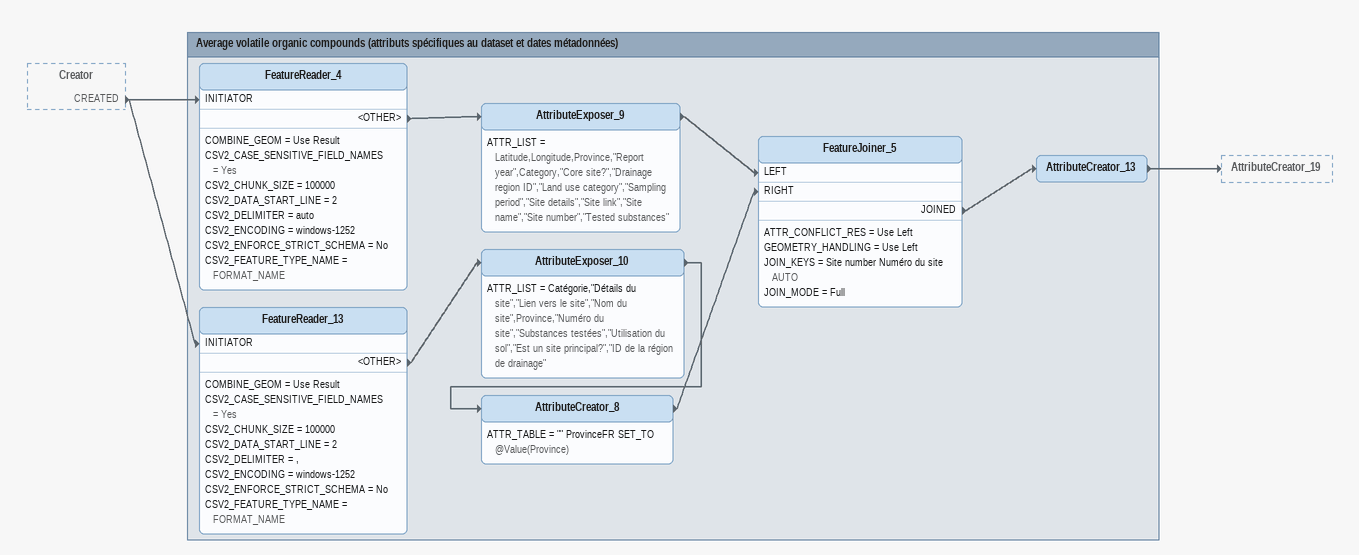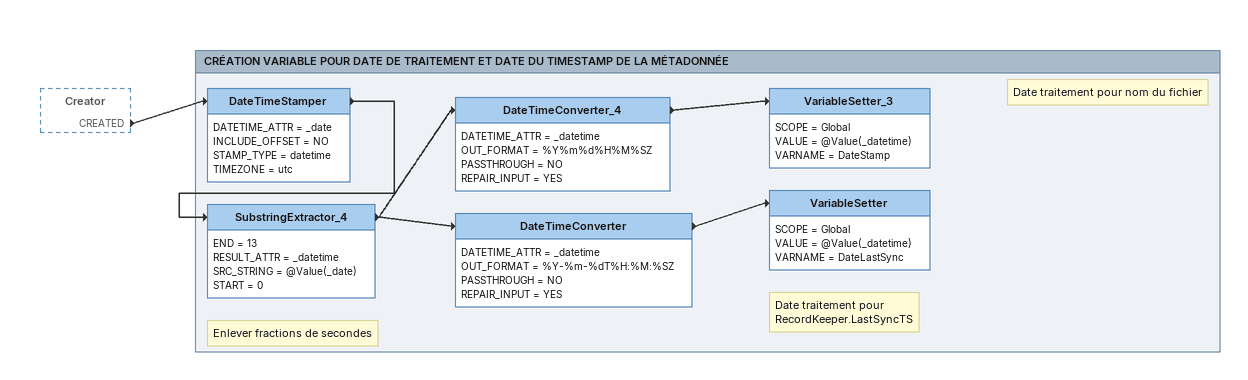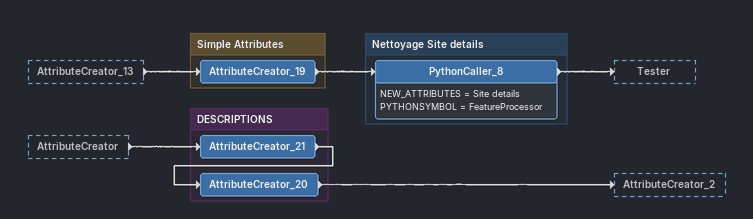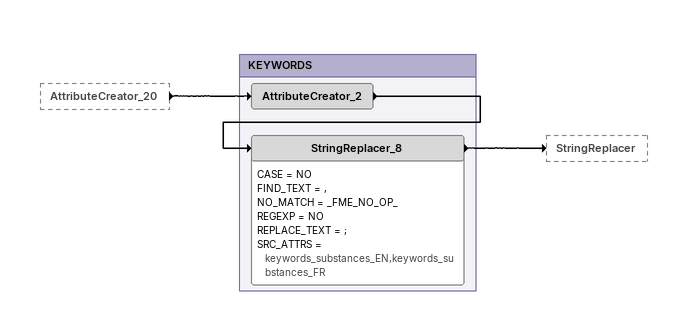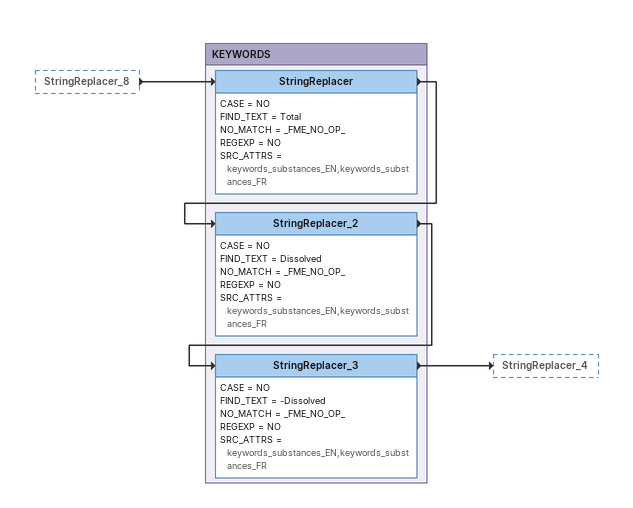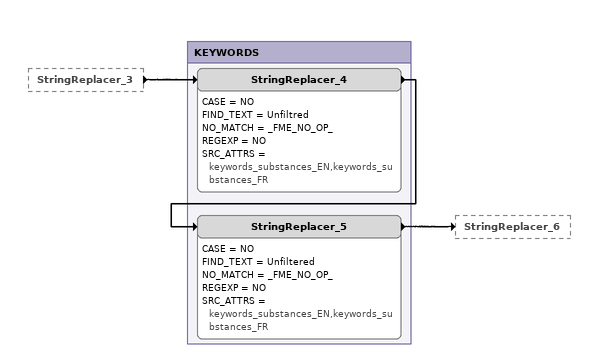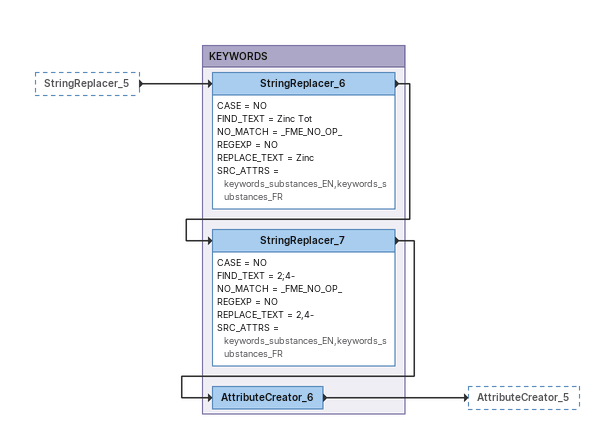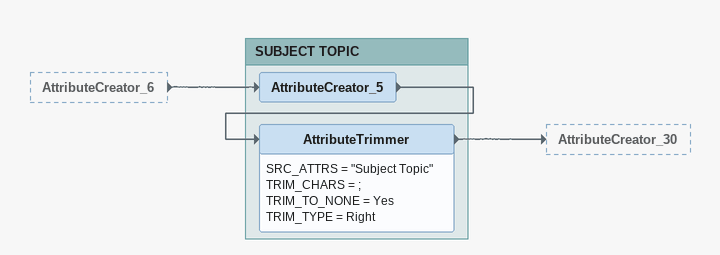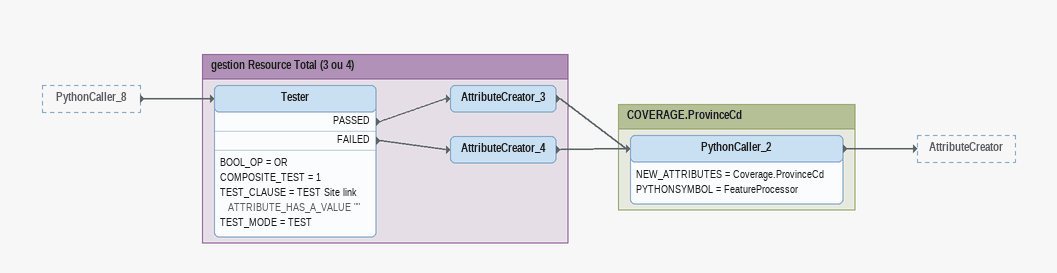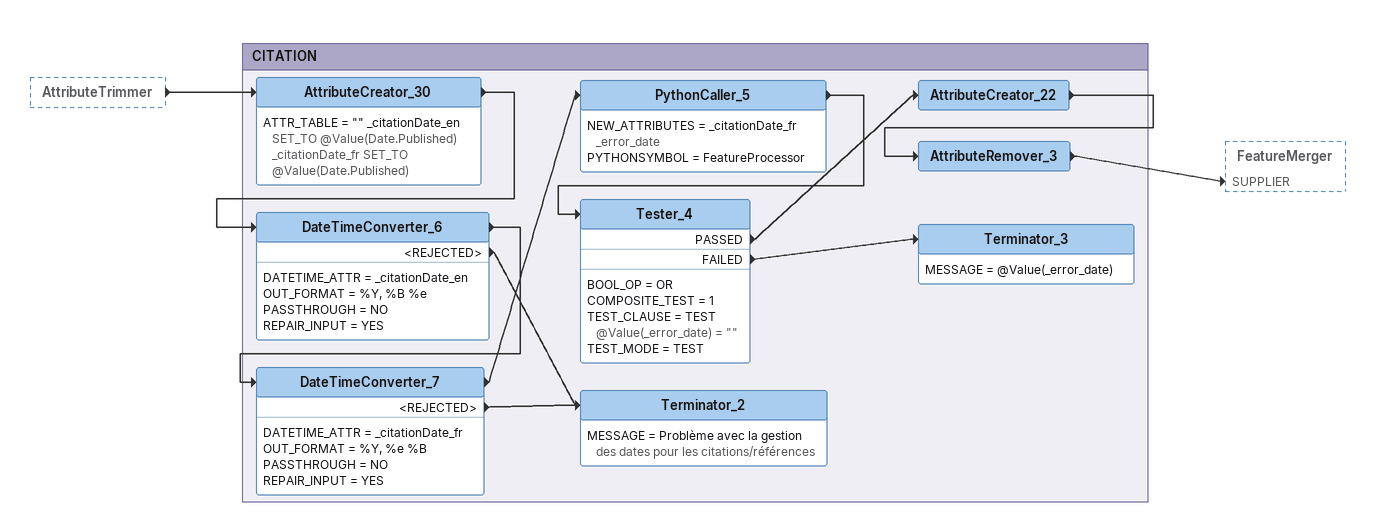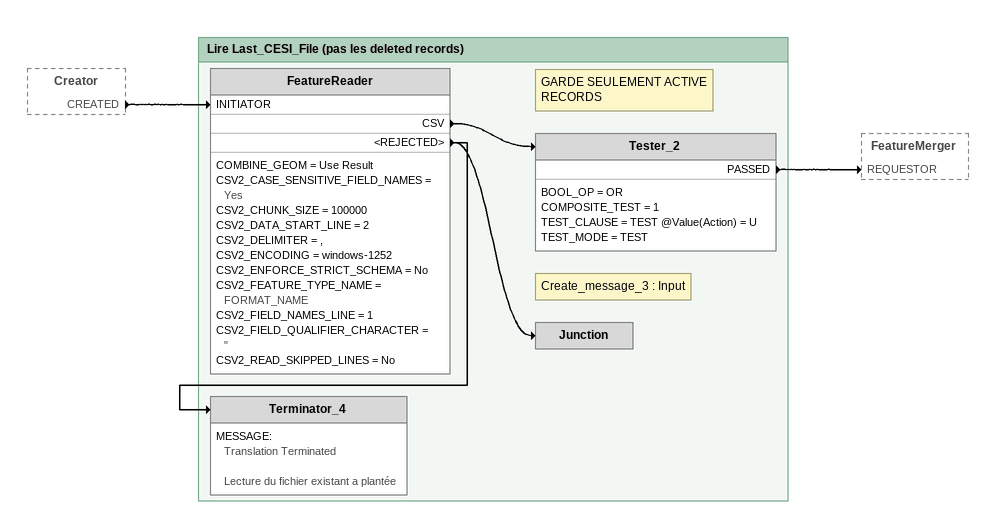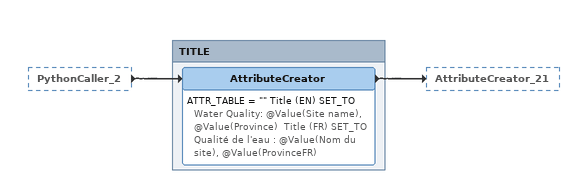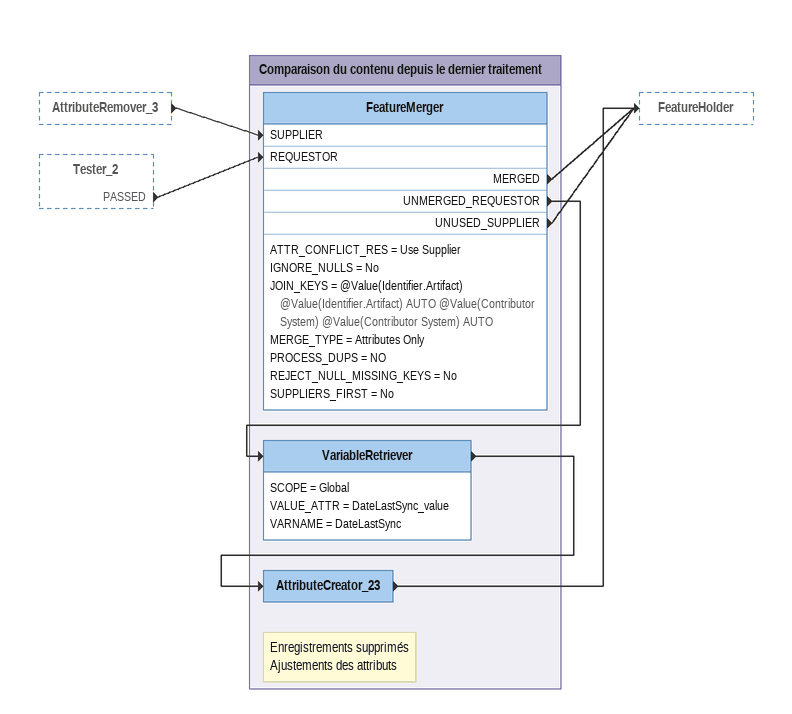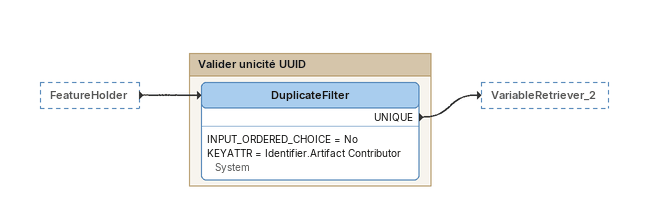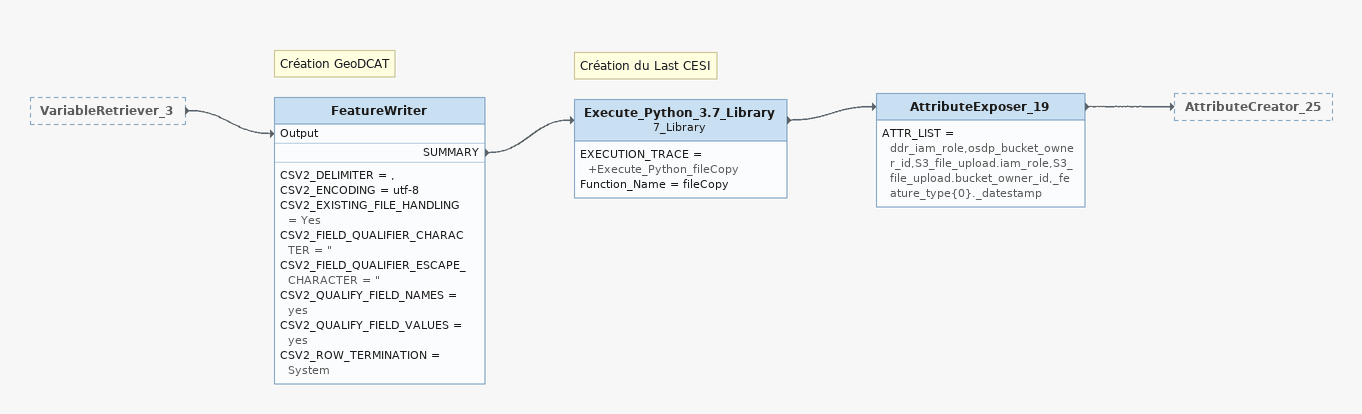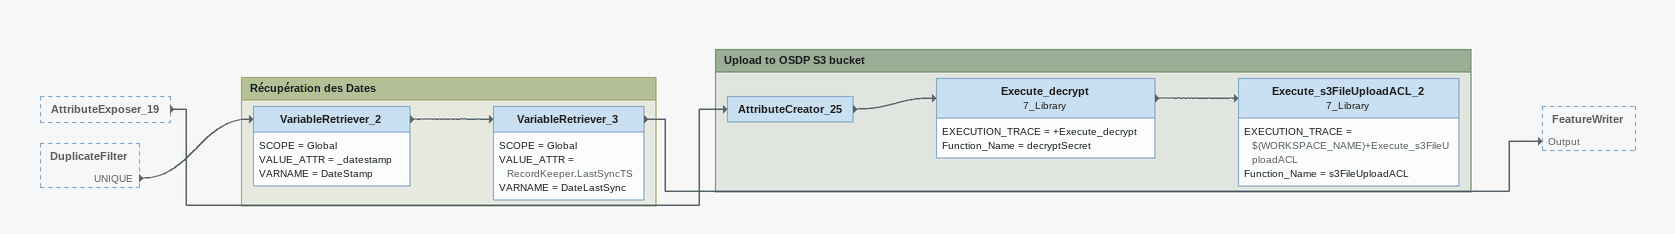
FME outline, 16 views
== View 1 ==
Creator [outside]
    CREATED -> FeatureReader_4 [INITIATOR]
    CREATED -> FeatureReader_13 [INITIATOR]

Bookmark: Average volatile organic compounds (attributs spécifiques au dataset et dates métadonnées)
FeatureReader_4
    COMBINE_GEOM = Use Result
    CSV2_CASE_SENSITIVE_FIELD_NAMES = Yes
    CSV2_CHUNK_SIZE = 100000
    CSV2_DATA_START_LINE = 2
    CSV2_DELIMITER = auto
    CSV2_ENCODING = windows-1252
    CSV2_ENFORCE_STRICT_SCHEMA = No
    CSV2_FEATURE_TYPE_NAME = FORMAT_NAME
    <OTHER> -> AttributeExposer_9
AttributeExposer_9
    ATTR_LIST = Latitude,Longitude,Province,"Report year",Category,"Core site?","Drainage region ID","Land use category","Sampling period","Site details","Site link","Site name","Site number","Tested substances"
    -> FeatureJoiner_5 [LEFT]
FeatureReader_13
    COMBINE_GEOM = Use Result
    CSV2_CASE_SENSITIVE_FIELD_NAMES = Yes
    CSV2_CHUNK_SIZE = 100000
    CSV2_DATA_START_LINE = 2
    CSV2_DELIMITER = ,
    CSV2_ENCODING = windows-1252
    CSV2_ENFORCE_STRICT_SCHEMA = No
    CSV2_FEATURE_TYPE_NAME = FORMAT_NAME
    <OTHER> -> AttributeExposer_10
AttributeExposer_10
    ATTR_LIST = Catégorie,"Détails du site","Lien vers le site","Nom du site",Province,"Numéro du site","Substances testées","Utilisation du sol","Est un site principal?","ID de la région de drainage"
    -> AttributeCreator_8
AttributeCreator_8
    ATTR_TABLE = "" ProvinceFR SET_TO @Value(Province)
    -> FeatureJoiner_5 [RIGHT]
FeatureJoiner_5
    ATTR_CONFLICT_RES = Use Left
    GEOMETRY_HANDLING = Use Left
    JOIN_KEYS = Site number Numéro du site AUTO
    JOIN_MODE = Full
    JOINED -> AttributeCreator_13
AttributeCreator_13
    -> AttributeCreator_19

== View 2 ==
Creator [outside]
    CREATED -> DateTimeStamper

Bookmark: CRÉATION VARIABLE POUR DATE DE TRAITEMENT ET DATE DU TIMESTAMP DE LA MÉTADONNÉE
DateTimeStamper
    DATETIME_ATTR = _date
    INCLUDE_OFFSET = NO
    STAMP_TYPE = datetime
    TIMEZONE = utc
    -> SubstringExtractor_4
Note: Enlever fractions de secondes
SubstringExtractor_4
    END = 13
    RESULT_ATTR = _datetime
    SRC_STRING = @Value(_date)
    START = 0
    -> DateTimeConverter
    -> DateTimeConverter_4
DateTimeConverter_4
    DATETIME_ATTR = _datetime
    OUT_FORMAT = %Y%m%d%H%M%SZ
    PASSTHROUGH = NO
    REPAIR_INPUT = YES
    -> VariableSetter_3
Note: Date traitement pour nom du fichier
VariableSetter_3
    SCOPE = Global
    VALUE = @Value(_datetime)
    VARNAME = DateStamp
DateTimeConverter
    DATETIME_ATTR = _datetime
    OUT_FORMAT = %Y-%m-%dT%H:%M:%SZ
    PASSTHROUGH = NO
    REPAIR_INPUT = YES
    -> VariableSetter
Note: Date traitement pour / RecordKeeper.LastSyncTS
VariableSetter
    SCOPE = Global
    VALUE = @Value(_datetime)
    VARNAME = DateLastSync

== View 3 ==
AttributeCreator_13 [outside]
    -> AttributeCreator_19
AttributeCreator [outside]
    -> AttributeCreator_21

Bookmark: Simple Attributes
AttributeCreator_19
    -> PythonCaller_8

Bookmark: Nettoyage Site details
PythonCaller_8
    NEW_ATTRIBUTES = Site details
    PYTHONSYMBOL = FeatureProcessor
    -> Tester

Bookmark: DESCRIPTIONS
AttributeCreator_21
    -> AttributeCreator_20
AttributeCreator_20
    -> AttributeCreator_2

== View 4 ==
AttributeCreator_20 [outside]
    -> AttributeCreator_2

Bookmark: KEYWORDS
AttributeCreator_2
    -> StringReplacer_8
StringReplacer_8
    CASE = NO
    FIND_TEXT = ,
    NO_MATCH = _FME_NO_OP_
    REGEXP = NO
    REPLACE_TEXT = ;
    SRC_ATTRS = keywords_substances_EN,keywords_substances_FR
    -> StringReplacer

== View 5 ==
StringReplacer_8 [outside]
    -> StringReplacer

Bookmark: KEYWORDS
StringReplacer
    CASE = NO
    FIND_TEXT = Total
    NO_MATCH = _FME_NO_OP_
    REGEXP = NO
    SRC_ATTRS = keywords_substances_EN,keywords_substances_FR
    -> StringReplacer_2
StringReplacer_2
    CASE = NO
    FIND_TEXT = Dissolved
    NO_MATCH = _FME_NO_OP_
    REGEXP = NO
    SRC_ATTRS = keywords_substances_EN,keywords_substances_FR
    -> StringReplacer_3
StringReplacer_3
    CASE = NO
    FIND_TEXT = -Dissolved
    NO_MATCH = _FME_NO_OP_
    REGEXP = NO
    SRC_ATTRS = keywords_substances_EN,keywords_substances_FR
    -> StringReplacer_4

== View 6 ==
StringReplacer_3 [outside]
    -> StringReplacer_4

Bookmark: KEYWORDS
StringReplacer_4
    CASE = NO
    FIND_TEXT = Unfiltred
    NO_MATCH = _FME_NO_OP_
    REGEXP = NO
    SRC_ATTRS = keywords_substances_EN,keywords_substances_FR
    -> StringReplacer_5
StringReplacer_5
    CASE = NO
    FIND_TEXT = Unfiltered
    NO_MATCH = _FME_NO_OP_
    REGEXP = NO
    SRC_ATTRS = keywords_substances_EN,keywords_substances_FR
    -> StringReplacer_6

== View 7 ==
StringReplacer_5 [outside]
    -> StringReplacer_6

Bookmark: KEYWORDS
StringReplacer_6
    CASE = NO
    FIND_TEXT = Zinc Tot
    NO_MATCH = _FME_NO_OP_
    REGEXP = NO
    REPLACE_TEXT = Zinc
    SRC_ATTRS = keywords_substances_EN,keywords_substances_FR
    -> StringReplacer_7
StringReplacer_7
    CASE = NO
    FIND_TEXT = 2;4-
    NO_MATCH = _FME_NO_OP_
    REGEXP = NO
    REPLACE_TEXT = 2,4-
    SRC_ATTRS = keywords_substances_EN,keywords_substances_FR
    -> AttributeCreator_6
AttributeCreator_6
    -> AttributeCreator_5

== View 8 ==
AttributeCreator_6 [outside]
    -> AttributeCreator_5

Bookmark: SUBJECT TOPIC
AttributeCreator_5
    -> AttributeTrimmer
AttributeTrimmer
    SRC_ATTRS = "Subject Topic"
    TRIM_CHARS = ;
    TRIM_TO_NONE = Yes
    TRIM_TYPE = Right
    -> AttributeCreator_30

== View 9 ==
PythonCaller_8 [outside]
    -> Tester

Bookmark: gestion Resource Total (3 ou 4)
Tester
    BOOL_OP = OR
    COMPOSITE_TEST = 1
    TEST_CLAUSE = TEST Site link ATTRIBUTE_HAS_A_VALUE ""
    TEST_MODE = TEST
    PASSED -> AttributeCreator_3
    FAILED -> AttributeCreator_4
AttributeCreator_3
    -> PythonCaller_2
AttributeCreator_4
    -> PythonCaller_2

Bookmark: COVERAGE.ProvinceCd
PythonCaller_2
    NEW_ATTRIBUTES = Coverage.ProvinceCd
    PYTHONSYMBOL = FeatureProcessor
    -> AttributeCreator

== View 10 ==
AttributeTrimmer [outside]
    -> AttributeCreator_30

Bookmark: CITATION
AttributeCreator_30
    ATTR_TABLE = "" _citationDate_en SET_TO @Value(Date.Published)  _citationDate_fr SET_TO @Value(Date.Published)
    -> DateTimeConverter_6
DateTimeConverter_6
    DATETIME_ATTR = _citationDate_en
    OUT_FORMAT = %Y, %B %e
    PASSTHROUGH = NO
    REPAIR_INPUT = YES
    -> DateTimeConverter_7
    <REJECTED> -> Terminator_2
DateTimeConverter_7
    DATETIME_ATTR = _citationDate_fr
    OUT_FORMAT = %Y, %e %B
    PASSTHROUGH = NO
    REPAIR_INPUT = YES
    -> PythonCaller_5
    <REJECTED> -> Terminator_2
PythonCaller_5
    NEW_ATTRIBUTES = _citationDate_fr _error_date
    PYTHONSYMBOL = FeatureProcessor
    -> Tester_4
Tester_4
    BOOL_OP = OR
    COMPOSITE_TEST = 1
    TEST_CLAUSE = TEST @Value(_error_date) = ""
    TEST_MODE = TEST
    PASSED -> AttributeCreator_22
    FAILED -> Terminator_3
AttributeCreator_22
    -> AttributeRemover_3
AttributeRemover_3
    -> FeatureMerger [SUPPLIER]
Terminator_3
    MESSAGE = @Value(_error_date)
Terminator_2
    MESSAGE = Problème avec la gestion des dates pour les citations/références

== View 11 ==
Creator [outside]
    CREATED -> FeatureReader [INITIATOR]

Bookmark: Lire Last_CESI_File (pas les deleted records)
FeatureReader
    COMBINE_GEOM = Use Result
    CSV2_CASE_SENSITIVE_FIELD_NAMES = Yes
    CSV2_CHUNK_SIZE = 100000
    CSV2_DATA_START_LINE = 2
    CSV2_DELIMITER = ,
    CSV2_ENCODING = windows-1252
    CSV2_ENFORCE_STRICT_SCHEMA = No
    CSV2_FEATURE_TYPE_NAME = FORMAT_NAME
    CSV2_FIELD_NAMES_LINE = 1
    CSV2_FIELD_QUALIFIER_CHARACTER = "
    CSV2_READ_SKIPPED_LINES = No
    CSV -> Tester_2
    <REJECTED> -> Terminator_4
    <REJECTED> -> Junction
Note: GARDE SEULEMENT ACTIVE RECORDS
Tester_2
    BOOL_OP = OR
    COMPOSITE_TEST = 1
    TEST_CLAUSE = TEST @Value(Action) = U
    TEST_MODE = TEST
    PASSED -> FeatureMerger [REQUESTOR]
Terminator_4
    MESSAGE:
      Translation Terminated

      Lecture du fichier existant a plantée
Note: Create_message_3 : Input
Junction

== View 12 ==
PythonCaller_2 [outside]
    -> AttributeCreator

Bookmark: TITLE
AttributeCreator
    ATTR_TABLE = "" Title (EN) SET_TO Water Quality: @Value(Site name), @Value(Province)  Title (FR) SET_TO Qualité de l'eau : @Value(Nom du site), @Value(ProvinceFR)
    -> AttributeCreator_21

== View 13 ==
AttributeRemover_3 [outside]
    -> FeatureMerger [SUPPLIER]
Tester_2 [outside]
    PASSED -> FeatureMerger [REQUESTOR]

Bookmark: Comparaison du contenu depuis le dernier traitement
FeatureMerger
    ATTR_CONFLICT_RES = Use Supplier
    IGNORE_NULLS = No
    JOIN_KEYS = @Value(Identifier.Artifact) @Value(Identifier.Artifact) AUTO @Value(Contributor System) @Value(Contributor System) AUTO
    MERGE_TYPE = Attributes Only
    PROCESS_DUPS = NO
    REJECT_NULL_MISSING_KEYS = No
    SUPPLIERS_FIRST = No
    MERGED -> FeatureHolder
    UNMERGED_REQUESTOR -> VariableRetriever
    UNUSED_SUPPLIER -> FeatureHolder
VariableRetriever
    SCOPE = Global
    VALUE_ATTR = DateLastSync_value
    VARNAME = DateLastSync
    -> AttributeCreator_23
Note: Enregistrements supprimés / Ajustements des attributs
AttributeCreator_23
    -> FeatureHolder

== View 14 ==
FeatureHolder [outside]
    -> DuplicateFilter

Bookmark: Valider unicité UUID
DuplicateFilter
    INPUT_ORDERED_CHOICE = No
    KEYATTR = Identifier.Artifact Contributor System
    UNIQUE -> VariableRetriever_2

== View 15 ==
VariableRetriever_3 [outside]
    -> FeatureWriter [Output]
Note: Création GeoDCAT
FeatureWriter
    CSV2_DELIMITER = ,
    CSV2_ENCODING = utf-8
    CSV2_EXISTING_FILE_HANDLING = Yes
    CSV2_FIELD_QUALIFIER_CHARACTER = "
    CSV2_FIELD_QUALIFIER_ESCAPE_CHARACTER = "
    CSV2_QUALIFY_FIELD_NAMES = yes
    CSV2_QUALIFY_FIELD_VALUES = yes
    CSV2_ROW_TERMINATION = System
    SUMMARY -> Execute_Python_3.7_Library
Note: Création du Last CESI
Execute_Python_3.7_Library: 7_Library
    EXECUTION_TRACE = +Execute_Python_fileCopy
    Function_Name = fileCopy
    -> AttributeExposer_19
AttributeExposer_19
    ATTR_LIST = ddr_iam_role,osdp_bucket_owner_id,S3_file_upload.iam_role,S3_file_upload.bucket_owner_id,_feature_type{0}._datestamp
    -> AttributeCreator_25

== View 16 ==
AttributeExposer_19 [outside]
    -> AttributeCreator_25
DuplicateFilter [outside]
    UNIQUE -> VariableRetriever_2

Bookmark: Récupération des Dates
VariableRetriever_2
    SCOPE = Global
    VALUE_ATTR = _datestamp
    VARNAME = DateStamp
    -> VariableRetriever_3
VariableRetriever_3
    SCOPE = Global
    VALUE_ATTR = RecordKeeper.LastSyncTS
    VARNAME = DateLastSync
    -> FeatureWriter [Output]

Bookmark: Upload to OSDP S3 bucket
AttributeCreator_25
    -> Execute_decrypt
Execute_decrypt: 7_Library
    EXECUTION_TRACE = +Execute_decrypt
    Function_Name = decryptSecret
    -> Execute_s3FileUploadACL_2
Execute_s3FileUploadACL_2: 7_Library
    EXECUTION_TRACE = $(WORKSPACE_NAME)+Execute_s3FileUploadACL
    Function_Name = s3FileUploadACL
